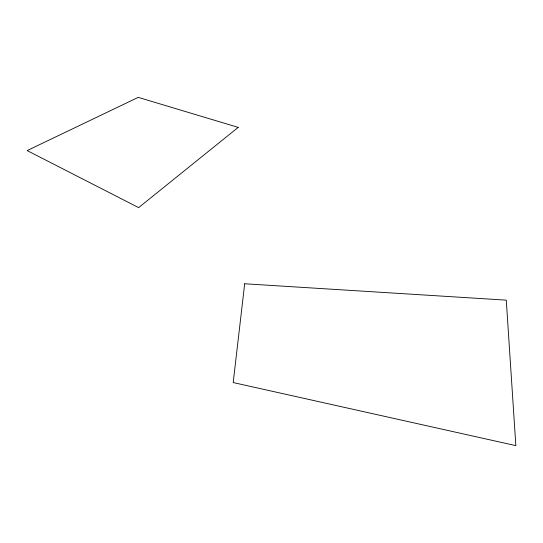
<?xml version="1.0" encoding="UTF-8"?>
<svg xmlns="http://www.w3.org/2000/svg" width="543" height="543" viewBox="0 0 543 543"><rect width="100%" height="100%" fill="white"/><g stroke="black" fill="none" stroke-linecap="round" stroke-linejoin="round"><path stroke-width="0.81" d="M244.683 283.772L233.198 382.557L515.85 445.633L506.273 300.143L244.683 283.772M238.201 127.388L138.635 207.623L27.15 150.581L138.248 97.367L238.201 127.388"/></g></svg>
